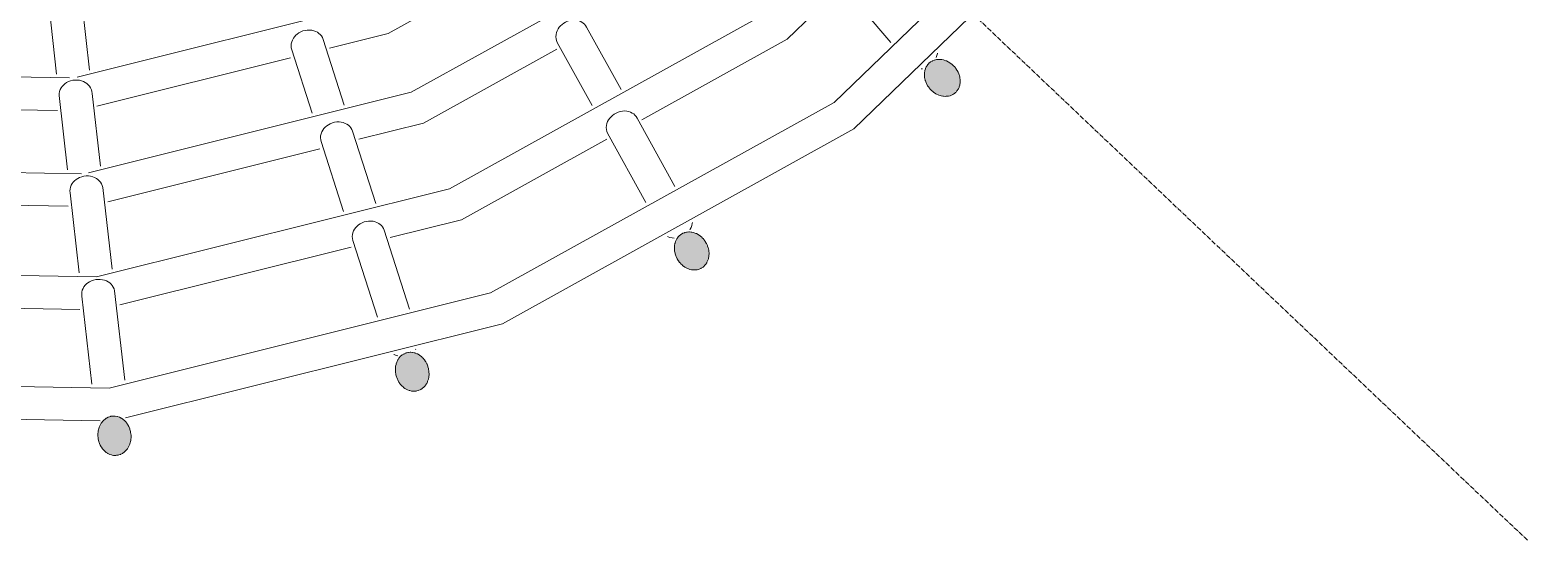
# Model space of a CAD drawing. Header units: millimetres. Extents: x -31757 to 121236, y -27283 to 63658.
# Drawn here: x 51190 to 52000, y 46462 to 46747 of the extents above; entities that cross this region are included whole.
import ezdxf

# ---------------------------------------------------------------- set-up
doc = ezdxf.new("R2010")
doc.units = ezdxf.units.MM
doc.linetypes.add('DASHDOT', pattern=[3.556, 2.54, -0.508, 0, -0.508])
for name, color, linetype, lineweight in [('02_切断（家具）', 8, 'Continuous', 18), ('11_見えがかり（家具）', 8, 'Continuous', 9), ('70_断面の位置', 6, 'DASHDOT', 9)]:
    doc.layers.add(name, color=color, linetype=linetype, lineweight=lineweight)

msp = doc.modelspace()

# ---------------------------------------------------------------- hatches: boundary and pattern name
at = {"layer": '02_切断（家具）'}
for points in [[(51694.89, 46715), (51694.47, 46714.37), (51694.27, 46714.09), (51693.77, 46713.54), (51693.54, 46713.29), (51692.93, 46712.8), (51692.66, 46712.58), (51691.96, 46712.17), (51691.64, 46711.98), (51690.85, 46711.68), (51690.5, 46711.54), (51689.64, 46711.35), (51689.26, 46711.26), (51688.35, 46711.2), (51687.95, 46711.17), (51687.02, 46711.24), (51686.61, 46711.27), (51685.68, 46711.47), (51685.28, 46711.56), (51684.37, 46711.88), (51683.99, 46712.01), (51683.12, 46712.44), (51682.78, 46712.61), (51681.97, 46713.13), (51681.66, 46713.33), (51680.93, 46713.92), (51680.66, 46714.14), (51679.99, 46714.81), (51679.74, 46715.05), (51679.11, 46715.82), (51678.89, 46716.1), (51678.31, 46716.97), (51678.12, 46717.26), (51677.64, 46718.22), (51677.48, 46718.53), (51677.11, 46719.55), (51676.99, 46719.88), (51676.75, 46720.93), (51676.67, 46721.26), (51676.57, 46722.32), (51676.53, 46722.64), (51676.57, 46723.68), (51676.58, 46723.98), (51676.76, 46724.97), (51676.81, 46725.25), (51677.1, 46726.16), (51677.19, 46726.41), (51677.59, 46727.23), (51677.7, 46727.45), (51678.19, 46728.16), (51678.32, 46728.36), (51678.9, 46728.99), (51679.06, 46729.16), (51679.75, 46729.72), (51679.94, 46729.87), (51680.74, 46730.34), (51680.95, 46730.47), (51681.85, 46730.82), (51682.09, 46730.91), (51683.06, 46731.13), (51683.33, 46731.19), (51684.35, 46731.26), (51684.64, 46731.28), (51685.68, 46731.2), (51685.98, 46731.18), (51687, 46730.96), (51687.31, 46730.89), (51688.29, 46730.54), (51688.6, 46730.44), (51689.52, 46729.98), (51689.81, 46729.84), (51690.65, 46729.29), (51690.93, 46729.12), (51691.68, 46728.51), (51691.93, 46728.31), (51692.61, 46727.63), (51692.85, 46727.4), (51693.48, 46726.63), (51693.71, 46726.35), (51694.26, 46725.5), (51694.47, 46725.19), (51694.93, 46724.27), (51695.11, 46723.92), (51695.46, 46722.95), (51695.6, 46722.57), (51695.83, 46721.59), (51695.92, 46721.19), (51696.02, 46720.22), (51696.06, 46719.81), (51696.02, 46718.87), (51696.01, 46718.47), (51695.85, 46717.58), (51695.79, 46717.2), (51695.52, 46716.39), (51695.41, 46716.04), (51695.05, 46715.32)], [(51558.15, 46620.59), (51557.71, 46619.96), (51557.51, 46619.67), (51557, 46619.11), (51556.77, 46618.86), (51556.16, 46618.36), (51555.89, 46618.14), (51555.19, 46617.73), (51554.88, 46617.54), (51554.1, 46617.24), (51553.75, 46617.1), (51552.91, 46616.92), (51552.54, 46616.83), (51551.66, 46616.78), (51551.26, 46616.76), (51550.36, 46616.84), (51549.97, 46616.88), (51549.07, 46617.1), (51548.68, 46617.19), (51547.81, 46617.54), (51547.44, 46617.68), (51546.62, 46618.13), (51546.28, 46618.32), (51545.53, 46618.86), (51545.23, 46619.07), (51544.55, 46619.68), (51544.28, 46619.92), (51543.66, 46620.61), (51543.42, 46620.87), (51542.84, 46621.66), (51542.62, 46621.95), (51542.11, 46622.85), (51541.92, 46623.16), (51541.49, 46624.14), (51541.34, 46624.48), (51541.02, 46625.52), (51540.92, 46625.87), (51540.72, 46626.95), (51540.65, 46627.29), (51540.59, 46628.38), (51540.57, 46628.72), (51540.64, 46629.78), (51540.66, 46630.09), (51540.87, 46631.1), (51540.93, 46631.39), (51541.25, 46632.32), (51541.34, 46632.58), (51541.76, 46633.41), (51541.87, 46633.65), (51542.37, 46634.37), (51542.51, 46634.57), (51543.09, 46635.21), (51543.25, 46635.38), (51543.95, 46635.95), (51544.13, 46636.1), (51544.93, 46636.57), (51545.14, 46636.7), (51546.03, 46637.04), (51546.27, 46637.14), (51547.22, 46637.35), (51547.48, 46637.4), (51548.48, 46637.46), (51548.76, 46637.48), (51549.77, 46637.38), (51550.05, 46637.36), (51551.05, 46637.11), (51551.34, 46637.04), (51552.29, 46636.67), (51552.58, 46636.56), (51553.46, 46636.07), (51553.74, 46635.92), (51554.54, 46635.35), (51554.79, 46635.17), (51555.51, 46634.53), (51555.74, 46634.32), (51556.38, 46633.61), (51556.6, 46633.37), (51557.19, 46632.57), (51557.4, 46632.29), (51557.91, 46631.39), (51558.1, 46631.07), (51558.52, 46630.11), (51558.68, 46629.76), (51558.99, 46628.75), (51559.1, 46628.37), (51559.29, 46627.35), (51559.37, 46626.95), (51559.43, 46625.93), (51559.45, 46625.52), (51559.38, 46624.55), (51559.36, 46624.15), (51559.17, 46623.23), (51559.09, 46622.85), (51558.81, 46622.01), (51558.68, 46621.65), (51558.31, 46620.92)], [(51405.69, 46554.77), (51405.23, 46554.11), (51405.03, 46553.82), (51404.5, 46553.24), (51404.27, 46552.99), (51403.66, 46552.48), (51403.38, 46552.25), (51402.68, 46551.82), (51402.37, 46551.63), (51401.6, 46551.32), (51401.25, 46551.18), (51400.43, 46550.98), (51400.06, 46550.9), (51399.19, 46550.84), (51398.81, 46550.82), (51397.93, 46550.9), (51397.54, 46550.94), (51396.68, 46551.16), (51396.3, 46551.25), (51395.47, 46551.6), (51395.11, 46551.74), (51394.33, 46552.2), (51394, 46552.39), (51393.29, 46552.93), (51392.99, 46553.16), (51392.36, 46553.77), (51392.1, 46554.02), (51391.53, 46554.71), (51391.3, 46554.99), (51390.77, 46555.79), (51390.56, 46556.09), (51390.1, 46557), (51389.92, 46557.33), (51389.55, 46558.32), (51389.41, 46558.67), (51389.14, 46559.73), (51389.04, 46560.09), (51388.89, 46561.18), (51388.84, 46561.55), (51388.82, 46562.65), (51388.82, 46563), (51388.93, 46564.08), (51388.96, 46564.42), (51389.2, 46565.44), (51389.27, 46565.75), (51389.61, 46566.69), (51389.72, 46566.97), (51390.16, 46567.81), (51390.28, 46568.06), (51390.79, 46568.79), (51390.94, 46569), (51391.53, 46569.65), (51391.7, 46569.84), (51392.4, 46570.42), (51392.59, 46570.58), (51393.38, 46571.06), (51393.6, 46571.19), (51394.48, 46571.55), (51394.71, 46571.65), (51395.66, 46571.86), (51395.91, 46571.92), (51396.89, 46571.99), (51397.16, 46572), (51398.15, 46571.91), (51398.42, 46571.88), (51399.39, 46571.64), (51399.67, 46571.57), (51400.59, 46571.19), (51400.86, 46571.08), (51401.71, 46570.58), (51401.97, 46570.43), (51402.74, 46569.84), (51402.97, 46569.66), (51403.65, 46569.01), (51403.86, 46568.8), (51404.47, 46568.07), (51404.67, 46567.84), (51405.22, 46567), (51405.41, 46566.73), (51405.88, 46565.8), (51406.04, 46565.49), (51406.42, 46564.5), (51406.56, 46564.15), (51406.83, 46563.11), (51406.92, 46562.73), (51407.07, 46561.67), (51407.12, 46561.27), (51407.14, 46560.22), (51407.15, 46559.82), (51407.05, 46558.81), (51407, 46558.41), (51406.79, 46557.46), (51406.7, 46557.07), (51406.38, 46556.22), (51406.25, 46555.85), (51405.86, 46555.09)], [(51239.91, 46536.13), (51240.66, 46535.61), (51240.87, 46535.46), (51241.55, 46534.85), (51241.75, 46534.67), (51242.39, 46533.93), (51242.59, 46533.71), (51243.16, 46532.87), (51243.34, 46532.61), (51243.83, 46531.67), (51243.99, 46531.36), (51244.37, 46530.35), (51244.5, 46530.01), (51244.77, 46528.94), (51244.86, 46528.58), (51245, 46527.5), (51245.05, 46527.11), (51245.07, 46526.04), (51245.07, 46525.65), (51244.97, 46524.62), (51244.93, 46524.23), (51244.72, 46523.27), (51244.64, 46522.89), (51244.34, 46522.01), (51244.22, 46521.66), (51243.85, 46520.87), (51243.7, 46520.55), (51243.25, 46519.83), (51243.06, 46519.53), (51242.52, 46518.86), (51242.29, 46518.58), (51241.66, 46517.98), (51241.39, 46517.72), (51240.68, 46517.22), (51240.37, 46517), (51239.6, 46516.62), (51239.25, 46516.45), (51238.43, 46516.19), (51238.06, 46516.08), (51237.21, 46515.96), (51236.83, 46515.91), (51235.98, 46515.93), (51235.6, 46515.94), (51234.77, 46516.1), (51234.4, 46516.17), (51233.61, 46516.45), (51233.26, 46516.57), (51232.53, 46516.95), (51232.2, 46517.12), (51231.54, 46517.58), (51231.25, 46517.78), (51230.63, 46518.34), (51230.37, 46518.58), (51229.78, 46519.26), (51229.53, 46519.53), (51228.99, 46520.32), (51228.78, 46520.64), (51228.31, 46521.53), (51228.13, 46521.88), (51227.76, 46522.87), (51227.62, 46523.24), (51227.36, 46524.28), (51227.26, 46524.67), (51227.12, 46525.75), (51227.07, 46526.14), (51227.05, 46527.23), (51227.05, 46527.6), (51227.15, 46528.66), (51227.19, 46529.02), (51227.41, 46530.03), (51227.48, 46530.36), (51227.8, 46531.3), (51227.9, 46531.59), (51228.3, 46532.44), (51228.42, 46532.7), (51228.91, 46533.48), (51229.06, 46533.72), (51229.66, 46534.46), (51229.83, 46534.67), (51230.53, 46535.34), (51230.73, 46535.52), (51231.53, 46536.09), (51231.75, 46536.24), (51232.63, 46536.68), (51232.87, 46536.8), (51233.81, 46537.09), (51234.06, 46537.17), (51235.03, 46537.3), (51235.29, 46537.34), (51236.26, 46537.31), (51236.52, 46537.3), (51237.46, 46537.13), (51237.72, 46537.08), (51238.61, 46536.76), (51238.86, 46536.68), (51239.68, 46536.25)]]:
    msp.add_hatch(color=8, dxfattribs=at).paths.add_polyline_path(points)

# ---------------------------------------------------------------- linework, layer by layer
for points in [[(51694.89, 46715), (51694.47, 46714.37), (51694.27, 46714.09), (51693.77, 46713.54), (51693.54, 46713.29), (51692.93, 46712.8), (51692.66, 46712.58), (51691.96, 46712.17), (51691.64, 46711.98), (51690.85, 46711.68), (51690.5, 46711.54), (51689.64, 46711.35), (51689.26, 46711.26), (51688.35, 46711.2), (51687.95, 46711.17), (51687.02, 46711.24), (51686.61, 46711.27), (51685.68, 46711.47), (51685.28, 46711.56), (51684.37, 46711.88), (51683.99, 46712.01), (51683.12, 46712.44), (51682.78, 46712.61), (51681.97, 46713.13), (51681.66, 46713.33), (51680.93, 46713.92), (51680.66, 46714.14), (51679.99, 46714.81), (51679.74, 46715.05), (51679.11, 46715.82), (51678.89, 46716.1), (51678.31, 46716.97), (51678.12, 46717.26), (51677.64, 46718.22), (51677.48, 46718.53), (51677.11, 46719.55), (51676.99, 46719.88), (51676.75, 46720.93), (51676.67, 46721.26), (51676.57, 46722.32), (51676.53, 46722.64), (51676.57, 46723.68), (51676.58, 46723.98), (51676.76, 46724.97), (51676.81, 46725.25), (51677.1, 46726.16), (51677.19, 46726.41), (51677.59, 46727.23), (51677.7, 46727.45), (51678.19, 46728.16), (51678.32, 46728.36), (51678.9, 46728.99), (51679.06, 46729.16), (51679.75, 46729.72), (51679.94, 46729.87), (51680.74, 46730.34), (51680.95, 46730.47), (51681.85, 46730.82), (51682.09, 46730.91), (51683.06, 46731.13), (51683.33, 46731.19), (51684.35, 46731.26), (51684.64, 46731.28), (51685.68, 46731.2), (51685.98, 46731.18), (51687, 46730.96), (51687.31, 46730.89), (51688.29, 46730.54), (51688.6, 46730.44), (51689.52, 46729.98), (51689.81, 46729.84), (51690.65, 46729.29), (51690.93, 46729.12), (51691.68, 46728.51), (51691.93, 46728.31), (51692.61, 46727.63), (51692.85, 46727.4), (51693.48, 46726.63), (51693.71, 46726.35), (51694.26, 46725.5), (51694.47, 46725.19), (51694.93, 46724.27), (51695.11, 46723.92), (51695.46, 46722.95), (51695.6, 46722.57), (51695.83, 46721.59), (51695.92, 46721.19), (51696.02, 46720.22), (51696.06, 46719.81), (51696.02, 46718.87), (51696.01, 46718.47), (51695.85, 46717.58), (51695.79, 46717.2), (51695.52, 46716.39), (51695.41, 46716.04), (51695.05, 46715.32), (51694.89, 46715)], [(51558.15, 46620.59), (51557.71, 46619.96), (51557.51, 46619.67), (51557, 46619.11), (51556.77, 46618.86), (51556.16, 46618.36), (51555.89, 46618.14), (51555.19, 46617.73), (51554.88, 46617.54), (51554.1, 46617.24), (51553.75, 46617.1), (51552.91, 46616.92), (51552.54, 46616.83), (51551.66, 46616.78), (51551.26, 46616.76), (51550.36, 46616.84), (51549.97, 46616.88), (51549.07, 46617.1), (51548.68, 46617.19), (51547.81, 46617.54), (51547.44, 46617.68), (51546.62, 46618.13), (51546.28, 46618.32), (51545.53, 46618.86), (51545.23, 46619.07), (51544.55, 46619.68), (51544.28, 46619.92), (51543.66, 46620.61), (51543.42, 46620.87), (51542.84, 46621.66), (51542.62, 46621.95), (51542.11, 46622.85), (51541.92, 46623.16), (51541.49, 46624.14), (51541.34, 46624.48), (51541.02, 46625.52), (51540.92, 46625.87), (51540.72, 46626.95), (51540.65, 46627.29), (51540.59, 46628.38), (51540.57, 46628.72), (51540.64, 46629.78), (51540.66, 46630.09), (51540.87, 46631.1), (51540.93, 46631.39), (51541.25, 46632.32), (51541.34, 46632.58), (51541.76, 46633.41), (51541.87, 46633.65), (51542.37, 46634.37), (51542.51, 46634.57), (51543.09, 46635.21), (51543.25, 46635.38), (51543.95, 46635.95), (51544.13, 46636.1), (51544.93, 46636.57), (51545.14, 46636.7), (51546.03, 46637.04), (51546.27, 46637.14), (51547.22, 46637.35), (51547.48, 46637.4), (51548.48, 46637.46), (51548.76, 46637.48), (51549.77, 46637.38), (51550.05, 46637.36), (51551.05, 46637.11), (51551.34, 46637.04), (51552.29, 46636.67), (51552.58, 46636.56), (51553.46, 46636.07), (51553.74, 46635.92), (51554.54, 46635.35), (51554.79, 46635.17), (51555.51, 46634.53), (51555.74, 46634.32), (51556.38, 46633.61), (51556.6, 46633.37), (51557.19, 46632.57), (51557.4, 46632.29), (51557.91, 46631.39), (51558.1, 46631.07), (51558.52, 46630.11), (51558.68, 46629.76), (51558.99, 46628.75), (51559.1, 46628.37), (51559.29, 46627.35), (51559.37, 46626.95), (51559.43, 46625.93), (51559.45, 46625.52), (51559.38, 46624.55), (51559.36, 46624.15), (51559.17, 46623.23), (51559.09, 46622.85), (51558.81, 46622.01), (51558.68, 46621.65), (51558.31, 46620.92), (51558.15, 46620.59)], [(51405.69, 46554.77), (51405.23, 46554.11), (51405.03, 46553.82), (51404.5, 46553.24), (51404.27, 46552.99), (51403.66, 46552.48), (51403.38, 46552.25), (51402.68, 46551.82), (51402.37, 46551.63), (51401.6, 46551.32), (51401.25, 46551.18), (51400.43, 46550.98), (51400.06, 46550.9), (51399.19, 46550.84), (51398.81, 46550.82), (51397.93, 46550.9), (51397.54, 46550.94), (51396.68, 46551.16), (51396.3, 46551.25), (51395.47, 46551.6), (51395.11, 46551.74), (51394.33, 46552.2), (51394, 46552.39), (51393.29, 46552.93), (51392.99, 46553.16), (51392.36, 46553.77), (51392.1, 46554.02), (51391.53, 46554.71), (51391.3, 46554.99), (51390.77, 46555.79), (51390.56, 46556.09), (51390.1, 46557), (51389.92, 46557.33), (51389.55, 46558.32), (51389.41, 46558.67), (51389.14, 46559.73), (51389.04, 46560.09), (51388.89, 46561.18), (51388.84, 46561.55), (51388.82, 46562.65), (51388.82, 46563), (51388.93, 46564.08), (51388.96, 46564.42), (51389.2, 46565.44), (51389.27, 46565.75), (51389.61, 46566.69), (51389.72, 46566.97), (51390.16, 46567.81), (51390.28, 46568.06), (51390.79, 46568.79), (51390.94, 46569), (51391.53, 46569.65), (51391.7, 46569.84), (51392.4, 46570.42), (51392.59, 46570.58), (51393.38, 46571.06), (51393.6, 46571.19), (51394.48, 46571.55), (51394.71, 46571.65), (51395.66, 46571.86), (51395.91, 46571.92), (51396.89, 46571.99), (51397.16, 46572), (51398.15, 46571.91), (51398.42, 46571.88), (51399.39, 46571.64), (51399.67, 46571.57), (51400.59, 46571.19), (51400.86, 46571.08), (51401.71, 46570.58), (51401.97, 46570.43), (51402.74, 46569.84), (51402.97, 46569.66), (51403.65, 46569.01), (51403.86, 46568.8), (51404.47, 46568.07), (51404.67, 46567.84), (51405.22, 46567), (51405.41, 46566.73), (51405.88, 46565.8), (51406.04, 46565.49), (51406.42, 46564.5), (51406.56, 46564.15), (51406.83, 46563.11), (51406.92, 46562.73), (51407.07, 46561.67), (51407.12, 46561.27), (51407.14, 46560.22), (51407.15, 46559.82), (51407.05, 46558.81), (51407, 46558.41), (51406.79, 46557.46), (51406.7, 46557.07), (51406.38, 46556.22), (51406.25, 46555.85), (51405.86, 46555.09), (51405.69, 46554.77)], [(51239.91, 46536.13), (51240.66, 46535.61), (51240.87, 46535.46), (51241.55, 46534.85), (51241.75, 46534.67), (51242.39, 46533.93), (51242.59, 46533.71), (51243.16, 46532.87), (51243.34, 46532.61), (51243.83, 46531.67), (51243.99, 46531.36), (51244.37, 46530.35), (51244.5, 46530.01), (51244.77, 46528.94), (51244.86, 46528.58), (51245, 46527.5), (51245.05, 46527.11), (51245.07, 46526.04), (51245.07, 46525.65), (51244.97, 46524.62), (51244.93, 46524.23), (51244.72, 46523.27), (51244.64, 46522.89), (51244.34, 46522.01), (51244.22, 46521.66), (51243.85, 46520.87), (51243.7, 46520.55), (51243.25, 46519.83), (51243.06, 46519.53), (51242.52, 46518.86), (51242.29, 46518.58), (51241.66, 46517.98), (51241.39, 46517.72), (51240.68, 46517.22), (51240.37, 46517), (51239.6, 46516.62), (51239.25, 46516.45), (51238.43, 46516.19), (51238.06, 46516.08), (51237.21, 46515.96), (51236.83, 46515.91), (51235.98, 46515.93), (51235.6, 46515.94), (51234.77, 46516.1), (51234.4, 46516.17), (51233.61, 46516.45), (51233.26, 46516.57), (51232.53, 46516.95), (51232.2, 46517.12), (51231.54, 46517.58), (51231.25, 46517.78), (51230.63, 46518.34), (51230.37, 46518.58), (51229.78, 46519.26), (51229.53, 46519.53), (51228.99, 46520.32), (51228.78, 46520.64), (51228.31, 46521.53), (51228.13, 46521.88), (51227.76, 46522.87), (51227.62, 46523.24), (51227.36, 46524.28), (51227.26, 46524.67), (51227.12, 46525.75), (51227.07, 46526.14), (51227.05, 46527.23), (51227.05, 46527.6), (51227.15, 46528.66), (51227.19, 46529.02), (51227.41, 46530.03), (51227.48, 46530.36), (51227.8, 46531.3), (51227.9, 46531.59), (51228.3, 46532.44), (51228.42, 46532.7), (51228.91, 46533.48), (51229.06, 46533.72), (51229.66, 46534.46), (51229.83, 46534.67), (51230.53, 46535.34), (51230.73, 46535.52), (51231.53, 46536.09), (51231.75, 46536.24), (51232.63, 46536.68), (51232.87, 46536.8), (51233.81, 46537.09), (51234.06, 46537.17), (51235.03, 46537.3), (51235.29, 46537.34), (51236.26, 46537.31), (51236.52, 46537.3), (51237.46, 46537.13), (51237.72, 46537.08), (51238.61, 46536.76), (51238.86, 46536.68), (51239.68, 46536.25), (51239.91, 46536.13)]]:
    msp.add_lwpolyline(points, dxfattribs=at)
at = {"layer": '11_見えがかり（家具）'}
for points in [[(50482.28, 46879.04), (50630.75, 46725.29), (50813.95, 46615.22), (51019.4, 46556.3), (51233.1, 46552.57), (51440.49, 46604.28), (51627.42, 46707.9), (51781.16, 46856.37), (51891.24, 47039.57), (51950.16, 47245.02), (51953.89, 47458.72), (51902.18, 47666.11), (51798.56, 47853.04), (51650.09, 48006.78), (51466.89, 48116.86), (51261.44, 48175.78), (51047.74, 48179.51), (50840.35, 48127.8), (50653.42, 48024.18), (50499.68, 47875.71)], [(51215.82, 46721.64), (51378.3, 46762.15), (51526.49, 46844.29), (51646.96, 46960.63)], [(51221.96, 46669.63), (51397.5, 46713.4), (51557.66, 46802.17), (51688.1, 46928.15)], [(50670.47, 46771.72), (50838.19, 46670.95), (51028.39, 46616.41), (51226.22, 46612.96), (51418.21, 46660.82), (51591.27, 46756.75), (51732.01, 46892.67)], [(50738.06, 46857.07), (50881.61, 46770.82), (51044.48, 46724.12), (51211.53, 46721.2)], [(51790.18, 46840.26), (51638.13, 46693.43), (51447.08, 46587.53), (51241.98, 46536.39)], [(50704.9, 46816.39), (50860.72, 46722.77), (51036.74, 46672.3), (51218.11, 46669.13)], [(51451.52, 46782.33), (51384.9, 46745.4), (51353.09, 46737.47)], [(51658.24, 46740.45), (51629.34, 46774.59), (51628.73, 46775.34), (51628.22, 46776.2), (51627.84, 46777.16), (51627.6, 46778.21)], [(51630.65, 46769.97), (51601.98, 46742.28), (51522.84, 46698.42)], [(51204.61, 46723.32), (51200.45, 46759.82)], [(51218.41, 46760.86), (51222.46, 46725.35)], [(51476.13, 46743.63), (51476.21, 46744.73), (51476.46, 46745.83), (51476.85, 46746.88), (51477.36, 46747.87), (51477.98, 46748.77), (51478.68, 46749.58), (51479.47, 46750.31), (51480.37, 46750.99), (51481.38, 46751.58), (51482.48, 46752.07), (51483.64, 46752.43), (51484.84, 46752.65), (51486.04, 46752.72), (51487.21, 46752.63), (51488.31, 46752.41), (51489.32, 46752.05), (51490.22, 46751.59), (51491.01, 46751.05), (51491.71, 46750.41), (51492.33, 46749.65), (51492.85, 46748.79), (51511.64, 46714.9)], [(51332.21, 46739.66), (51332.44, 46740.74), (51332.83, 46741.77), (51333.34, 46742.73), (51333.96, 46743.61), (51334.66, 46744.38), (51335.46, 46745.08), (51336.37, 46745.72), (51337.4, 46746.28), (51338.52, 46746.73), (51339.7, 46747.05), (51340.92, 46747.23), (51342.15, 46747.25), (51343.34, 46747.13), (51344.46, 46746.87), (51345.5, 46746.49), (51346.43, 46746), (51347.25, 46745.43), (51347.97, 46744.78), (51348.61, 46744.01), (51349.16, 46743.14), (51349.57, 46742.17), (51361.03, 46706.37)], [(51495.9, 46706.18), (51476.85, 46740.54), (51476.46, 46741.5), (51476.22, 46742.54), (51476.13, 46743.63)], [(51343.53, 46702), (51332.5, 46736.45), (51332.24, 46737.49), (51332.14, 46738.57), (51332.21, 46739.66)], [(51476.71, 46736.9), (51404.1, 46696.65), (51368.96, 46687.89)], [(51683.62, 46734.58), (51683.62, 46734.52), (51683.39, 46733.4), (51683.02, 46732.32)], [(51331.83, 46732.17), (51226.54, 46705.92)], [(51675.56, 46726.23), (51675.28, 46726.17), (51674.87, 46726.13)], [(51210.54, 46671.26), (51205.93, 46711.73), (51205.98, 46712.8), (51206.19, 46713.84), (51206.54, 46714.83), (51207.01, 46715.74), (51207.59, 46716.56), (51208.27, 46717.31), (51209.08, 46718.02), (51210.02, 46718.66), (51211.07, 46719.2), (51212.21, 46719.62), (51213.41, 46719.91), (51214.64, 46720.05), (51215.87, 46720.04), (51217.05, 46719.89), (51218.17, 46719.62), (51219.2, 46719.23), (51220.12, 46718.76), (51220.96, 46718.19), (51221.75, 46717.5), (51222.45, 46716.7), (51223.03, 46715.8), (51223.48, 46714.81), (51223.77, 46713.77), (51223.9, 46712.7)], [(51223.9, 46712.7), (51223.9, 46712.7), (51228.39, 46673.29)], [(51228.19, 46534.81), (51016.74, 46538.5), (50806.77, 46598.71), (50626, 46707.33)], [(51204.99, 46703.46), (51096.5, 46705.36)], [(51503.62, 46693.12), (51503.55, 46694.2), (51503.64, 46695.3), (51503.89, 46696.38), (51504.29, 46697.43), (51504.82, 46698.41), (51505.44, 46699.3), (51506.14, 46700.1), (51506.94, 46700.83), (51507.84, 46701.5), (51508.85, 46702.09), (51509.96, 46702.58), (51511.12, 46702.94), (51512.32, 46703.15), (51513.51, 46703.22), (51514.67, 46703.14), (51515.76, 46702.92), (51516.77, 46702.57), (51517.67, 46702.11), (51518.45, 46701.58), (51519.14, 46700.95), (51519.75, 46700.2), (51520.26, 46699.34), (51540.85, 46662.2)], [(51348.2, 46689.77), (51348.44, 46690.83), (51348.84, 46691.85), (51349.36, 46692.8), (51349.99, 46693.67), (51350.7, 46694.43), (51351.5, 46695.12), (51352.42, 46695.76), (51353.44, 46696.31), (51354.56, 46696.75), (51355.75, 46697.06), (51356.97, 46697.24), (51358.19, 46697.26), (51359.38, 46697.14), (51360.51, 46696.88), (51361.54, 46696.5), (51362.46, 46696.02), (51363.27, 46695.46), (51363.98, 46694.81), (51364.62, 46694.05), (51365.15, 46693.19), (51365.56, 46692.23), (51378.15, 46652.9)], [(51525.12, 46653.48), (51504.24, 46691.15), (51503.86, 46692.1), (51503.62, 46693.12)], [(51360.65, 46648.53), (51348.46, 46686.59), (51348.21, 46687.62), (51348.12, 46688.69), (51348.2, 46689.77)], [(51503.88, 46687.91), (51424.81, 46644.08), (51386.08, 46634.42)], [(51347.71, 46682.59), (51232.49, 46653.86)], [(51216.94, 46615.12), (51211.97, 46658.66), (51211.86, 46659.72), (51211.92, 46660.79), (51212.14, 46661.83), (51212.52, 46662.83), (51213.03, 46663.75), (51213.65, 46664.59), (51214.35, 46665.32), (51215.15, 46665.98), (51216.06, 46666.58), (51217.09, 46667.09), (51218.22, 46667.49), (51219.41, 46667.76), (51220.65, 46667.9), (51221.88, 46667.88), (51223.09, 46667.73), (51224.23, 46667.43), (51225.28, 46667.02), (51226.23, 46666.52), (51227.06, 46665.94), (51227.79, 46665.28), (51228.45, 46664.5), (51229.01, 46663.63), (51229.44, 46662.67), (51229.72, 46661.65), (51234.79, 46617.15)], [(51210.94, 46651.41), (51092.18, 46653.48)], [(51365.45, 46635.96), (51365.7, 46637.01), (51366.1, 46638.02), (51366.63, 46638.96), (51367.27, 46639.81), (51367.98, 46640.57), (51368.79, 46641.25), (51369.71, 46641.88), (51370.75, 46642.42), (51371.87, 46642.85), (51373.06, 46643.16), (51374.28, 46643.34), (51375.5, 46643.36), (51376.68, 46643.24), (51377.8, 46642.98), (51378.83, 46642.6), (51379.75, 46642.12), (51380.55, 46641.57), (51381.25, 46640.93), (51381.88, 46640.17), (51382.4, 46639.32), (51382.8, 46638.37), (51396.56, 46595.39)], [(51550.36, 46642.49), (51550.32, 46642.04), (51550.07, 46640.95), (51549.67, 46639.91), (51549.14, 46638.93), (51548.93, 46638.63)], [(51364.83, 46629.12), (51238.89, 46597.72)], [(51379.05, 46591.02), (51365.68, 46632.82), (51365.43, 46633.83), (51365.36, 46634.89), (51365.45, 46635.96)], [(51540.54, 46634.12), (51540.45, 46634.11), (51539.29, 46634.19), (51538.19, 46634.42), (51537.19, 46634.77), (51536.79, 46634.97)], [(51223.81, 46554.74), (51218.36, 46602.57), (51218.26, 46603.62), (51218.33, 46604.67), (51218.56, 46605.7), (51218.95, 46606.69), (51219.46, 46607.6), (51220.09, 46608.42), (51220.8, 46609.14), (51221.6, 46609.79), (51222.52, 46610.37), (51223.55, 46610.87), (51224.68, 46611.27), (51225.88, 46611.53), (51227.11, 46611.66), (51228.35, 46611.64), (51229.55, 46611.48), (51230.69, 46611.19), (51231.74, 46610.78), (51232.68, 46610.28), (51233.5, 46609.7), (51234.23, 46609.04), (51234.88, 46608.28), (51235.43, 46607.41), (51235.85, 46606.47), (51236.12, 46605.46), (51241.67, 46556.77)], [(51217.2, 46595.26), (51087.53, 46597.53)], [(51399.89, 46573.7), (51399.78, 46573.57)], [(51390.18, 46570.1), (51389.2, 46570.33), (51388.17, 46570.71), (51388.07, 46570.76)]]:
    msp.add_lwpolyline(points, dxfattribs=at)
at = {"layer": '70_断面の位置'}
msp.add_lwpolyline([(69347.66, 30015.62), (41780.41, 56169.92)], dxfattribs=at)

doc.saveas('drawing.dxf')
